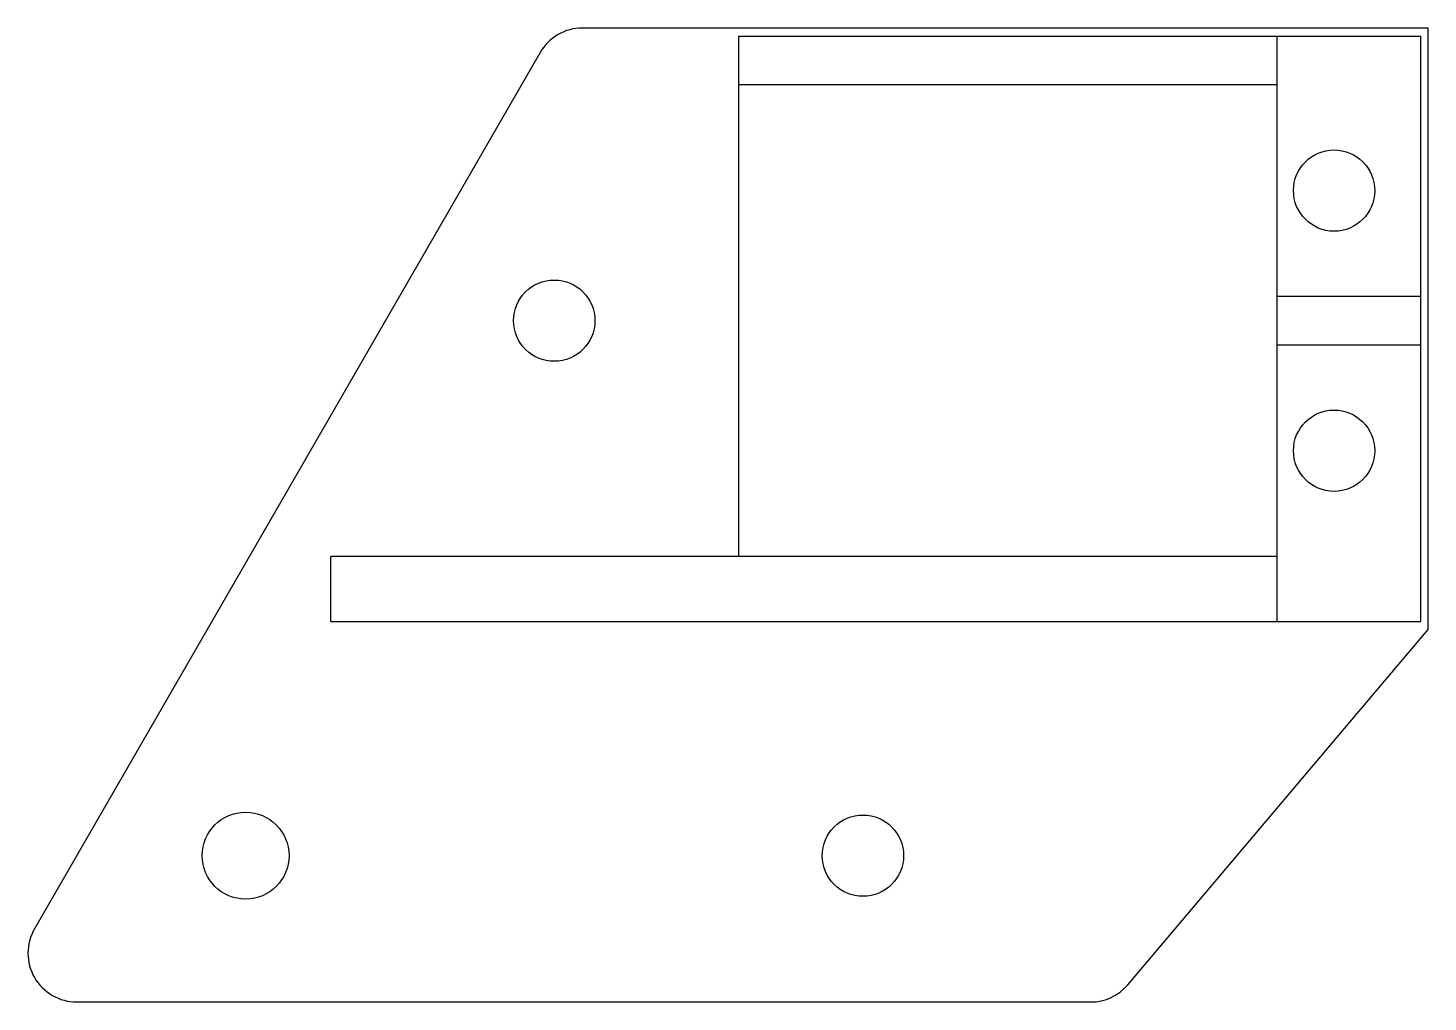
# Model space of a CAD drawing. Header units: millimetres. Extents: x -30.6 to 55.6, y -9 to 50.9.
import ezdxf

# ---------------------------------------------------------------- set-up
doc = ezdxf.new("R2010")
doc.units = ezdxf.units.MM

msp = doc.modelspace()

# ---------------------------------------------------------------- linework, layer by layer
at = {"color": 7, "linetype": 'Continuous', "lineweight": 25}
for p, q in [((55.613, 50.909), (3.564, 50.909)), ((55.613, 13.909), (55.613, 50.909)), ((13.172, 50.409), (55.172, 50.409)), ((13.172, 50.409), (13.172, 18.409)), ((46.332, 14.409), (46.332, 50.409)), ((55.172, 14.409), (55.172, 50.409)), ((0.965, 49.409), (-30.159, -4.5)), ((46.332, 47.409), (13.172, 47.409)), ((46.332, 34.409), (55.172, 34.409)), ((55.172, 31.409), (46.332, 31.409)), ((46.332, 18.409), (-11.923, 18.409)), ((-11.923, 14.409), (-11.923, 18.409)), ((-11.923, 14.409), (55.172, 14.409)), ((37.142, -7.937), (55.613, 13.909)), ((-27.561, -9), (34.851, -9))]:
    msp.add_line(p, q, dxfattribs=at)
for centre, radius in [((49.832, 40.909), 2.5), ((1.832, 32.909), 2.5), ((49.832, 24.909), 2.5), ((-17.168, 0), 2.675), ((20.832, 0), 2.5)]:
    msp.add_circle(centre, radius, dxfattribs=at)
for centre, start, end in [((3.564, 47.909), 90, 150), ((-27.561, -6), 150, 270), ((34.851, -6), 270, 319.78546)]:
    msp.add_arc(centre, 3, start, end, dxfattribs=at)

doc.saveas('drawing.dxf')
